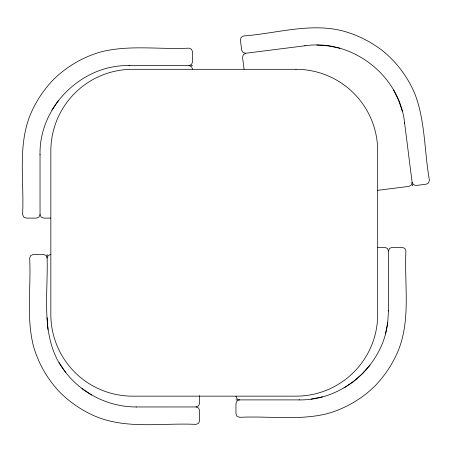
<?xml version="1.0" encoding="UTF-8"?>
<svg xmlns="http://www.w3.org/2000/svg" width="452" height="452" viewBox="0 0 452 452"><rect width="100%" height="100%" fill="white"/><g stroke="black" fill="none" stroke-linecap="round" stroke-linejoin="round"><path stroke-width="0.68" d="M40.036 154.906C38.827 107.09 81.552 64.365 129.368 65.574M385.46 333.943L387.731 322.53L388.488 310.558M387.703 322.525C382.759 365.741 342.633 400.76 299.156 399.89M404.591 122.876L412.1 182.325L411.371 185.004L408.953 186.382L377.573 190.348M40.036 154.55L40.036 214.474L38.974 217.039L36.403 218.101L26.301 218.101L23.685 217.039L22.6 214.474C24.335 181.049 17.362 145.697 30.685 113.825C36.216 101.005 44.03 89.31 53.754 79.298C67.043 66.274 83.541 56.749 101.463 51.754C130.063 44.714 159.855 49.641 188.93 48.144L191.501 49.228L192.563 51.844L192.563 61.947L191.501 64.512L188.93 65.574L129.012 65.574M136.436 406.958C109.045 407.054 82.179 393.873 65.489 372.149C39.46 340.011 48.302 295.919 47.104 258.064L48.166 255.499L50.737 254.431M388.488 310.914L388.488 250.996L389.556 248.425L392.121 247.363L402.223 247.363L404.839 248.425L405.924 250.996C404.19 284.415 411.162 319.773 397.839 351.645C392.313 364.459 384.494 376.16 374.77 386.172C361.481 399.195 344.983 408.721 327.062 413.716C298.461 420.75 268.669 415.829 239.594 417.326L237.023 416.241L235.961 413.625L235.961 403.523L237.023 400.952L239.594 399.89L299.518 399.89M51.974 110.073L58.438 100.4M370.086 365.069L362.414 373.815L353.667 381.488L343.989 387.952M305.168 45.754L245.718 53.263L243.306 54.641L242.571 57.319L244.069 69.179M136.08 406.964L196.004 406.958L198.569 405.896L199.631 403.331L199.631 395.596M311.129 399.105L322.536 396.839M304.812 45.799C352.102 38.606 399.845 75.637 404.636 123.226M190.75 65.574L192.563 65.574M50.697 218.101L43.669 218.101L41.098 217.039L40.036 214.474M377.827 247.363L384.861 247.363L387.426 248.425L388.488 250.996M235.961 399.89L237.78 399.89M316.784 45.076L328.389 45.901L339.791 48.228M245.718 53.263L243.04 52.528L241.662 50.115L240.396 40.092L241.119 37.363L243.532 35.968C276.906 33.499 311.112 22.154 344.401 31.374C357.809 35.25 370.397 41.539 381.544 49.935C396.133 61.483 407.653 76.659 414.851 93.813C425.422 121.305 424.27 151.482 429.4 180.139L428.649 182.823L426.179 184.207L416.162 185.473L413.478 184.738L412.1 182.325M188.93 65.574L191.501 66.642L192.563 69.207M239.594 399.89L237.023 398.828L235.961 396.257M196.004 406.958L198.569 408.026L199.631 410.591L199.631 420.693L198.569 423.309L196.004 424.394C162.579 422.665 127.221 429.632 95.355 416.309C82.535 410.783 70.84 402.964 60.828 393.24C47.799 379.951 38.279 363.453 33.284 345.531C26.244 316.931 31.171 287.139 29.668 258.064L30.753 255.499L33.375 254.431L43.471 254.431L46.042 255.499L47.104 258.064M81.931 388.556L91.603 395.02M59.048 362.464L65.512 372.137M393.585 89.954L398.675 100.417L402.359 111.452M412.331 184.128L412.557 185.925M47.104 317.632L47.889 329.598M47.104 254.431L47.104 256.25M295.975 69.309L132.549 69.309A81.71 81.71 0 0 0 50.839 151.024L50.839 314.445A81.71 81.71 0 0 0 132.549 396.155L295.975 396.155A81.71 81.71 0 0 0 377.686 314.445L377.686 151.024A81.71 81.71 0 0 0 295.975 69.309"/></g></svg>
